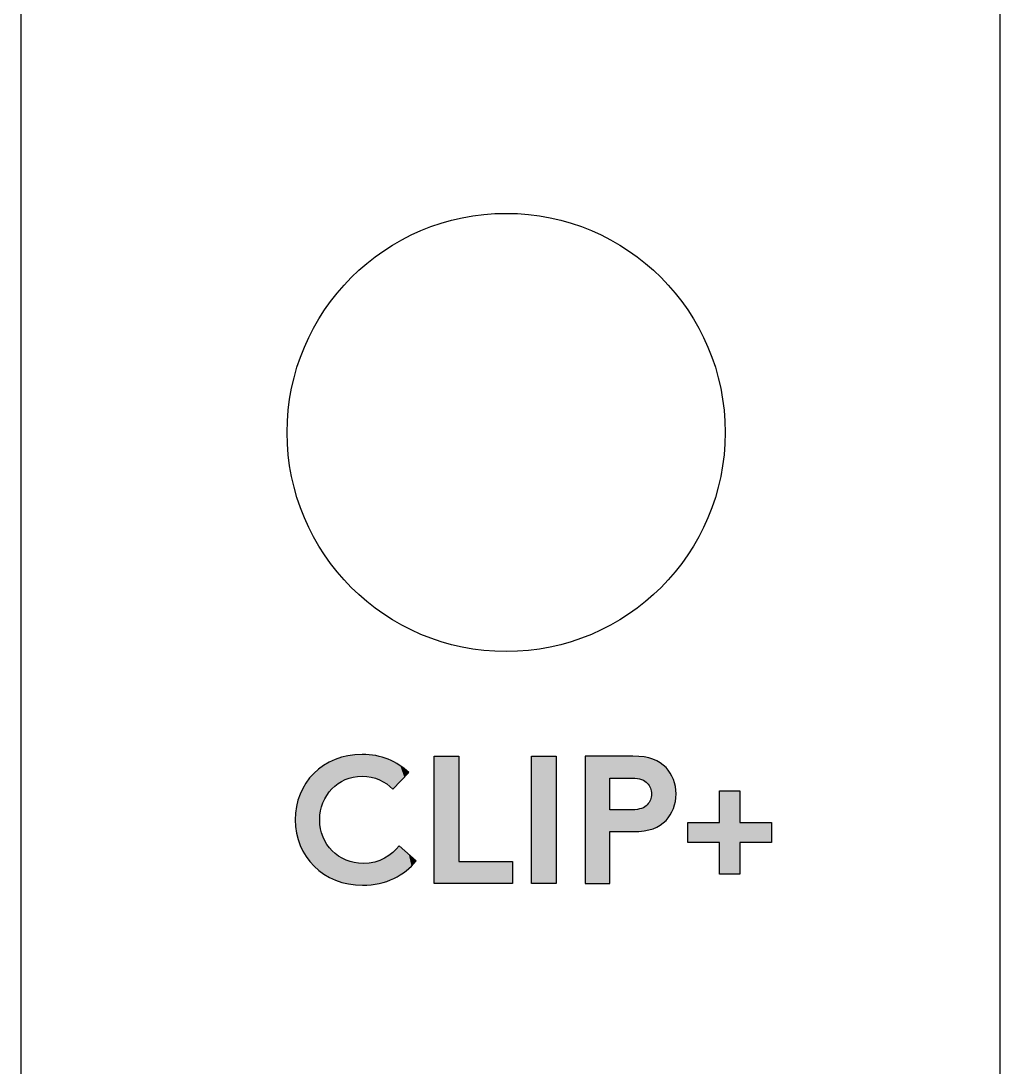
# Model space of a CAD drawing. Extents: x 5 to 21, y -131 to -3.
# Drawn here: x 4.91 to 20.11, y -51.3 to -35.07 of the extents above; entities that cross this region are included whole.
import ezdxf

# ---------------------------------------------------------------- set-up
doc = ezdxf.new("R2010")
doc.units = 0
doc.layers.add('CUT', color=7, linetype='CONTINUOUS')
doc.layers.add('GRAPHICS', color=7, linetype='CONTINUOUS')

# ---------------------------------------------------------------- blocks, each defined once
blk = doc.blocks.new('BLOCK_8')
at = {"layer": 'CUT'}
blk.add_open_spline([(12.439, -44.851), (14.317, -44.851), (15.839, -43.328), (15.839, -41.451), (15.839, -39.573), (14.317, -38.051), (12.439, -38.051), (10.561, -38.051), (9.039, -39.573), (9.039, -41.451), (9.039, -43.328), (10.561, -44.851), (12.439, -44.851)], degree=3, knots=[0, 0, 0, 0, 1, 1, 1, 2, 2, 2, 3, 3, 3, 4, 4, 4, 4], dxfattribs=at)
blk = doc.blocks.new('*U47')
at = {"layer": 'GRAPHICS', "color": 7}
for points in [[(9.654, -47.082), (9.609, -46.615), (9.654, -46.589)], [(9.658, -47.077), (9.654, -46.589), (9.658, -46.587)], [(9.691, -47.035), (9.658, -46.587), (9.691, -46.567)], [(9.695, -47.03), (9.691, -46.567), (9.695, -46.565)], [(9.733, -46.982), (9.695, -46.565), (9.733, -46.548)], [(9.739, -46.977), (9.733, -46.548), (9.739, -46.545)], [(9.783, -46.939), (9.739, -46.545), (9.783, -46.525)], [(9.788, -46.935), (9.783, -46.525), (9.788, -46.523)], [(9.829, -46.9), (9.788, -46.523), (9.829, -46.509)], [(9.838, -46.895), (9.829, -46.509), (9.838, -46.506)], [(9.881, -46.871), (9.838, -46.506), (9.881, -46.491)], [(9.886, -46.868), (9.881, -46.491), (9.886, -46.49)], [(9.941, -46.837), (9.886, -46.49), (9.941, -46.477)], [(9.953, -46.834), (9.941, -46.477), (9.953, -46.474)], [(9.984, -46.824), (9.953, -46.474), (9.984, -46.466)], [(9.989, -46.822), (9.984, -46.466), (9.989, -46.466)], [(10.066, -46.798), (9.989, -46.466), (10.066, -46.455)], [(10.081, -46.797), (10.066, -46.455), (10.081, -46.453)], [(10.092, -46.795), (10.081, -46.453), (10.092, -46.451)], [(10.098, -46.795), (10.092, -46.451), (10.098, -46.451)], [(10.202, -46.784), (10.098, -46.451), (10.202, -46.446)], [(10.202, -46.784), (10.202, -46.446), (10.205, -46.785)], [(10.205, -46.785), (10.202, -46.446), (10.205, -46.446)], [(10.205, -46.785), (10.205, -46.446), (10.211, -46.785)], [(10.211, -46.785), (10.211, -46.446), (10.219, -46.786)], [(10.219, -46.786), (10.219, -46.447), (10.312, -46.796)], [(10.312, -46.796), (10.312, -46.451), (10.313, -46.796)], [(10.313, -46.796), (10.313, -46.451), (10.343, -46.799)], [(10.343, -46.799), (10.343, -46.455), (10.343, -46.8)], [(10.343, -46.8), (10.343, -46.455), (10.398, -46.818)], [(10.398, -46.818), (10.398, -46.463), (10.417, -46.824)], [(10.417, -46.824), (10.417, -46.466), (10.468, -46.841)], [(10.468, -46.841), (10.468, -46.478), (10.47, -46.841)], [(10.47, -46.841), (10.47, -46.479), (10.478, -46.846)], [(10.478, -46.846), (10.478, -46.481), (10.516, -46.867)], [(10.516, -46.867), (10.516, -46.49), (10.551, -46.887)], [(10.551, -46.887), (10.551, -46.502), (10.584, -46.906)], [(10.584, -46.906), (10.584, -46.514), (10.586, -46.907)], [(10.586, -46.907), (10.586, -46.514), (10.609, -46.927)], [(10.609, -46.927), (10.609, -46.522), (10.618, -46.934)], [(10.618, -46.934), (10.618, -46.526), (10.678, -46.984)], [(10.678, -46.984), (10.678, -46.554), (10.682, -46.987)], [(9.454, -48.179), (9.391, -46.81), (9.454, -46.741)], [(9.457, -48.182), (9.454, -46.741), (9.457, -46.738)], [(9.454, -48.179), (9.454, -46.741), (9.457, -48.182)], [(9.526, -48.244), (9.457, -46.738), (9.526, -46.676)], [(9.457, -48.182), (9.457, -46.738), (9.526, -48.244)], [(9.53, -48.247), (9.526, -46.676), (9.53, -46.673)], [(9.526, -48.244), (9.526, -46.676), (9.53, -48.247)], [(9.545, -48.258), (9.53, -46.673), (9.545, -46.662)], [(9.53, -48.247), (9.53, -46.673), (9.545, -48.258)], [(9.558, -47.325), (9.545, -46.662), (9.558, -46.653)], [(9.595, -47.197), (9.558, -46.652), (9.595, -46.625)], [(9.558, -47.323), (9.558, -46.653), (9.558, -46.652)], [(9.597, -47.194), (9.595, -46.625), (9.597, -46.624)], [(9.605, -47.177), (9.597, -46.624), (9.605, -46.618)], [(9.609, -47.169), (9.605, -46.618), (9.609, -46.615)], [(9.331, -48.029), (9.283, -46.972), (9.331, -46.891)], [(9.333, -48.032), (9.331, -46.891), (9.333, -46.888)], [(9.331, -48.029), (9.331, -46.891), (9.333, -48.032)], [(9.389, -48.107), (9.333, -46.888), (9.389, -46.813)], [(9.333, -48.032), (9.333, -46.888), (9.389, -48.107)], [(9.391, -48.11), (9.389, -46.813), (9.391, -46.81)], [(9.389, -48.107), (9.389, -46.813), (9.391, -48.11)], [(9.391, -48.11), (9.391, -46.81), (9.454, -48.179)], [(9.24, -47.857), (9.208, -47.156), (9.24, -47.063)], [(9.241, -47.859), (9.24, -47.063), (9.241, -47.062)], [(9.24, -47.857), (9.24, -47.063), (9.241, -47.859)], [(9.282, -47.945), (9.241, -47.062), (9.282, -46.975)], [(9.241, -47.859), (9.241, -47.062), (9.282, -47.945)], [(9.283, -47.948), (9.282, -46.975), (9.283, -46.972)], [(9.282, -47.945), (9.282, -46.975), (9.283, -47.948)], [(9.283, -47.948), (9.283, -46.972), (9.331, -48.029)], [(9.207, -47.763), (9.184, -47.254), (9.207, -47.157)], [(9.208, -47.766), (9.207, -47.157), (9.208, -47.156)], [(9.207, -47.763), (9.207, -47.157), (9.208, -47.766)], [(9.208, -47.766), (9.208, -47.156), (9.24, -47.857)], [(9.169, -47.565), (9.164, -47.461), (9.169, -47.357)], [(9.184, -47.666), (9.169, -47.356), (9.184, -47.255)], [(9.169, -47.566), (9.169, -47.357), (9.169, -47.356)], [(9.169, -47.566), (9.169, -47.356), (9.184, -47.666)], [(9.169, -47.565), (9.169, -47.357), (9.169, -47.566)], [(9.184, -47.668), (9.184, -47.255), (9.184, -47.254)], [(9.184, -47.668), (9.184, -47.254), (9.207, -47.763)], [(9.184, -47.666), (9.184, -47.255), (9.184, -47.668)], [(9.545, -48.258), (9.545, -47.461), (9.558, -48.267)], [(9.558, -48.267), (9.558, -47.595), (9.558, -48.268)], [(9.558, -48.268), (9.558, -47.601), (9.595, -48.294)], [(9.595, -48.294), (9.595, -47.723), (9.597, -48.296)], [(9.597, -48.296), (9.597, -47.729), (9.605, -48.302)], [(9.605, -48.302), (9.605, -47.745), (9.609, -48.305)], [(9.609, -48.305), (9.609, -47.753), (9.654, -48.331)], [(9.654, -48.331), (9.654, -47.837), (9.658, -48.333)], [(9.658, -48.333), (9.658, -47.844), (9.691, -48.353)], [(9.691, -48.353), (9.691, -47.885), (9.695, -48.355)], [(10.778, -48.326), (10.698, -47.949), (10.778, -47.865)], [(9.695, -48.355), (9.695, -47.89), (9.733, -48.373)], [(9.733, -48.373), (9.733, -47.936), (9.739, -48.376)], [(9.739, -48.376), (9.739, -47.944), (9.783, -48.396)], [(9.783, -48.396), (9.783, -47.98), (9.788, -48.398)], [(9.788, -48.398), (9.788, -47.984), (9.829, -48.412)], [(9.829, -48.412), (9.829, -48.018), (9.838, -48.415)], [(9.838, -48.415), (9.838, -48.025), (9.881, -48.43)], [(9.881, -48.43), (9.881, -48.048), (9.886, -48.432)], [(10.584, -48.416), (10.551, -48.058), (10.584, -48.037)], [(10.586, -48.416), (10.584, -48.037), (10.586, -48.037)], [(10.609, -48.406), (10.586, -48.037), (10.609, -48.022)], [(10.618, -48.403), (10.609, -48.022), (10.618, -48.017)], [(10.678, -48.378), (10.618, -48.017), (10.678, -47.97)], [(10.682, -48.377), (10.678, -47.97), (10.682, -47.966)], [(10.695, -48.371), (10.682, -47.966), (10.695, -47.952)], [(10.698, -48.37), (10.695, -47.952), (10.698, -47.949)], [(9.886, -48.432), (9.886, -48.05), (9.941, -48.445)], [(9.941, -48.445), (9.941, -48.08), (9.953, -48.448)], [(9.953, -48.448), (9.953, -48.086), (9.984, -48.455)], [(9.984, -48.455), (9.984, -48.096), (9.989, -48.456)], [(9.989, -48.456), (9.989, -48.097), (10.066, -48.467)], [(10.066, -48.467), (10.066, -48.121), (10.081, -48.469)], [(10.081, -48.469), (10.081, -48.125), (10.092, -48.471)], [(10.092, -48.471), (10.092, -48.126), (10.098, -48.472)], [(10.098, -48.472), (10.098, -48.127), (10.202, -48.476)], [(10.202, -48.476), (10.202, -48.137), (10.205, -48.477)], [(10.205, -48.477), (10.205, -48.137), (10.211, -48.477)], [(10.312, -48.471), (10.219, -48.138), (10.312, -48.133)], [(10.313, -48.471), (10.312, -48.133), (10.313, -48.133)], [(10.343, -48.47), (10.313, -48.133), (10.343, -48.127)], [(10.398, -48.461), (10.343, -48.127), (10.398, -48.117)], [(10.343, -48.47), (10.343, -48.127), (10.343, -48.127)], [(10.417, -48.458), (10.398, -48.117), (10.417, -48.111)], [(10.468, -48.449), (10.417, -48.111), (10.468, -48.094)], [(10.47, -48.448), (10.468, -48.094), (10.47, -48.094)], [(10.478, -48.446), (10.47, -48.094), (10.478, -48.091)], [(10.516, -48.436), (10.478, -48.091), (10.516, -48.074)], [(10.551, -48.426), (10.516, -48.074), (10.551, -48.058)]]:
    blk.add_solid(points, dxfattribs=at)
at = {"layer": 'GRAPHICS', "color": 7, "extrusion": (0, 0, -1)}
for points in [[(-9.654, -47.082), (-9.654, -46.589), (-9.658, -47.077)], [(-9.658, -47.077), (-9.658, -46.587), (-9.691, -47.035)], [(-9.691, -47.035), (-9.691, -46.567), (-9.695, -47.03)], [(-9.695, -47.03), (-9.695, -46.565), (-9.733, -46.982)], [(-9.733, -46.982), (-9.733, -46.548), (-9.739, -46.977)], [(-9.739, -46.977), (-9.739, -46.545), (-9.783, -46.939)], [(-9.783, -46.939), (-9.783, -46.525), (-9.788, -46.935)], [(-9.788, -46.935), (-9.788, -46.523), (-9.829, -46.9)], [(-9.829, -46.9), (-9.829, -46.509), (-9.838, -46.895)], [(-9.838, -46.895), (-9.838, -46.506), (-9.881, -46.871)], [(-9.881, -46.871), (-9.881, -46.491), (-9.886, -46.868)], [(-9.886, -46.868), (-9.886, -46.49), (-9.941, -46.837)], [(-9.941, -46.837), (-9.941, -46.477), (-9.953, -46.834)], [(-9.953, -46.834), (-9.953, -46.474), (-9.984, -46.824)], [(-9.984, -46.824), (-9.984, -46.466), (-9.989, -46.822)], [(-9.989, -46.822), (-9.989, -46.466), (-10.066, -46.798)], [(-10.066, -46.798), (-10.066, -46.455), (-10.081, -46.797)], [(-10.081, -46.797), (-10.081, -46.453), (-10.092, -46.795)], [(-10.092, -46.795), (-10.092, -46.451), (-10.098, -46.795)], [(-10.098, -46.795), (-10.098, -46.451), (-10.202, -46.784)], [(-10.211, -46.785), (-10.205, -46.446), (-10.211, -46.446)], [(-10.219, -46.786), (-10.211, -46.446), (-10.219, -46.447)], [(-10.312, -46.796), (-10.219, -46.447), (-10.312, -46.451)], [(-10.313, -46.796), (-10.312, -46.451), (-10.313, -46.451)], [(-10.343, -46.799), (-10.313, -46.451), (-10.343, -46.455)], [(-10.343, -46.8), (-10.343, -46.455), (-10.343, -46.455)], [(-10.398, -46.818), (-10.343, -46.455), (-10.398, -46.463)], [(-10.417, -46.824), (-10.398, -46.463), (-10.417, -46.466)], [(-10.468, -46.841), (-10.417, -46.466), (-10.468, -46.478)], [(-10.47, -46.841), (-10.468, -46.478), (-10.47, -46.479)], [(-10.478, -46.846), (-10.47, -46.479), (-10.478, -46.481)], [(-10.516, -46.867), (-10.478, -46.481), (-10.516, -46.49)], [(-10.551, -46.887), (-10.516, -46.49), (-10.551, -46.502)], [(-10.584, -46.906), (-10.551, -46.502), (-10.584, -46.514)], [(-10.586, -46.907), (-10.584, -46.514), (-10.586, -46.514)], [(-10.609, -46.927), (-10.586, -46.514), (-10.609, -46.522)], [(-10.618, -46.934), (-10.609, -46.522), (-10.618, -46.526)], [(-10.678, -46.984), (-10.618, -46.526), (-10.678, -46.554)], [(-10.682, -46.987), (-10.678, -46.554), (-10.682, -46.556)], [(-10.682, -46.987), (-10.682, -46.556), (-10.695, -46.973)], [(-10.695, -46.973), (-10.682, -46.556), (-10.695, -46.562)], [(-10.695, -46.973), (-10.695, -46.562), (-10.698, -46.97)], [(-10.698, -46.97), (-10.695, -46.562), (-10.698, -46.563)], [(-10.698, -46.97), (-10.698, -46.563), (-10.778, -46.886)], [(-10.778, -46.886), (-10.698, -46.563), (-10.778, -46.61)], [(-9.545, -47.461), (-9.545, -46.662), (-9.558, -47.325)], [(-9.558, -47.323), (-9.558, -46.652), (-9.595, -47.197)], [(-9.558, -47.325), (-9.558, -46.653), (-9.558, -47.323)], [(-9.595, -47.197), (-9.595, -46.625), (-9.597, -47.194)], [(-9.597, -47.194), (-9.597, -46.624), (-9.605, -47.177)], [(-9.605, -47.177), (-9.605, -46.618), (-9.609, -47.169)], [(-9.609, -47.169), (-9.609, -46.615), (-9.654, -47.082)], [(-10.778, -46.886), (-10.778, -46.61), (-10.781, -46.883)], [(-10.781, -46.883), (-10.778, -46.61), (-10.781, -46.611)], [(-10.781, -46.883), (-10.781, -46.611), (-10.796, -46.867)], [(-10.796, -46.867), (-10.781, -46.611), (-10.796, -46.622)], [(-10.796, -46.867), (-10.796, -46.622), (-10.857, -46.802)], [(-10.857, -46.802), (-10.796, -46.622), (-10.857, -46.666)], [(-10.857, -46.802), (-10.857, -46.666), (-10.887, -46.77)], [(-10.887, -46.77), (-10.857, -46.666), (-10.887, -46.693)], [(-10.887, -46.77), (-10.887, -46.693), (-10.927, -46.728)], [(-9.558, -48.267), (-9.545, -47.461), (-9.558, -47.595)], [(-9.558, -48.268), (-9.558, -47.595), (-9.558, -47.601)], [(-9.595, -48.294), (-9.558, -47.601), (-9.595, -47.723)], [(-9.597, -48.296), (-9.595, -47.723), (-9.597, -47.729)], [(-9.605, -48.302), (-9.597, -47.729), (-9.605, -47.745)], [(-9.609, -48.305), (-9.605, -47.745), (-9.609, -47.753)], [(-9.654, -48.331), (-9.609, -47.753), (-9.654, -47.837)], [(-9.658, -48.333), (-9.654, -47.837), (-9.658, -47.844)], [(-9.691, -48.353), (-9.658, -47.844), (-9.691, -47.885)], [(-9.695, -48.355), (-9.691, -47.885), (-9.695, -47.89)], [(-10.778, -48.326), (-10.778, -47.865), (-10.781, -48.325)], [(-10.781, -48.325), (-10.778, -47.865), (-10.781, -47.867)], [(-10.781, -48.325), (-10.781, -47.867), (-10.796, -48.316)], [(-10.796, -48.316), (-10.781, -47.867), (-10.796, -47.881)], [(-10.796, -48.316), (-10.796, -47.881), (-10.857, -48.273)], [(-10.857, -48.273), (-10.796, -47.881), (-10.857, -47.936)], [(-9.733, -48.373), (-9.695, -47.89), (-9.733, -47.936)], [(-9.739, -48.376), (-9.733, -47.936), (-9.739, -47.944)], [(-9.783, -48.396), (-9.739, -47.944), (-9.783, -47.98)], [(-9.788, -48.398), (-9.783, -47.98), (-9.788, -47.984)], [(-9.829, -48.412), (-9.788, -47.984), (-9.829, -48.018)], [(-9.838, -48.415), (-9.829, -48.018), (-9.838, -48.025)], [(-9.881, -48.43), (-9.838, -48.025), (-9.881, -48.048)], [(-9.886, -48.432), (-9.881, -48.048), (-9.886, -48.05)], [(-10.584, -48.416), (-10.584, -48.037), (-10.586, -48.416)], [(-10.586, -48.416), (-10.586, -48.037), (-10.609, -48.406)], [(-10.609, -48.406), (-10.609, -48.022), (-10.618, -48.403)], [(-10.618, -48.403), (-10.618, -48.017), (-10.678, -48.378)], [(-10.678, -48.378), (-10.678, -47.97), (-10.682, -48.377)], [(-10.682, -48.377), (-10.682, -47.966), (-10.695, -48.371)], [(-10.695, -48.371), (-10.695, -47.952), (-10.698, -48.37)], [(-10.698, -48.37), (-10.698, -47.949), (-10.778, -48.326)], [(-10.857, -48.273), (-10.857, -47.936), (-10.887, -48.252)], [(-10.887, -48.252), (-10.857, -47.936), (-10.887, -47.962)], [(-10.887, -48.252), (-10.887, -47.962), (-10.927, -48.216)], [(-10.927, -48.216), (-10.887, -47.962), (-10.927, -47.998)], [(-10.927, -48.216), (-10.927, -47.998), (-10.969, -48.179)], [(-10.969, -48.179), (-10.927, -47.998), (-10.969, -48.035)], [(-10.969, -48.179), (-10.969, -48.035), (-11.04, -48.099)], [(-9.941, -48.445), (-9.886, -48.05), (-9.941, -48.08)], [(-9.953, -48.448), (-9.941, -48.08), (-9.953, -48.086)], [(-9.984, -48.455), (-9.953, -48.086), (-9.984, -48.096)], [(-9.989, -48.456), (-9.984, -48.096), (-9.989, -48.097)], [(-10.066, -48.467), (-9.989, -48.097), (-10.066, -48.121)], [(-10.081, -48.469), (-10.066, -48.121), (-10.081, -48.125)], [(-10.092, -48.471), (-10.081, -48.125), (-10.092, -48.126)], [(-10.098, -48.472), (-10.092, -48.126), (-10.098, -48.127)], [(-10.202, -48.476), (-10.098, -48.127), (-10.202, -48.137)], [(-10.205, -48.477), (-10.202, -48.137), (-10.205, -48.137)], [(-10.211, -48.477), (-10.205, -48.137), (-10.211, -48.137)], [(-10.211, -48.477), (-10.211, -48.137), (-10.219, -48.476)], [(-10.219, -48.476), (-10.211, -48.137), (-10.219, -48.138)], [(-10.219, -48.476), (-10.219, -48.138), (-10.312, -48.471)], [(-10.312, -48.471), (-10.312, -48.133), (-10.313, -48.471)], [(-10.313, -48.471), (-10.313, -48.133), (-10.343, -48.47)], [(-10.343, -48.47), (-10.343, -48.127), (-10.343, -48.47)], [(-10.343, -48.47), (-10.343, -48.127), (-10.398, -48.461)], [(-10.398, -48.461), (-10.398, -48.117), (-10.417, -48.458)], [(-10.417, -48.458), (-10.417, -48.111), (-10.468, -48.449)], [(-10.468, -48.449), (-10.468, -48.094), (-10.47, -48.448)], [(-10.47, -48.448), (-10.47, -48.094), (-10.478, -48.446)], [(-10.478, -48.446), (-10.478, -48.091), (-10.516, -48.436)], [(-10.516, -48.436), (-10.516, -48.074), (-10.551, -48.426)], [(-10.551, -48.426), (-10.551, -48.058), (-10.584, -48.416)]]:
    blk.add_solid(points, dxfattribs=at)
blk = doc.blocks.new('*U48')
at = {"layer": 'GRAPHICS', "color": 7, "extrusion": (0, 0, -1)}
for points in [[(-11.323, -48.449), (-11.323, -46.474), (-11.704, -48.449)], [(-11.704, -48.449), (-11.323, -46.474), (-11.704, -46.474)]]:
    blk.add_solid(points, dxfattribs=at)
at = {"layer": 'GRAPHICS', "color": 7}
for points in [[(11.704, -48.449), (11.704, -48.11), (12.536, -48.449)], [(12.536, -48.449), (11.704, -48.11), (12.536, -48.11)]]:
    blk.add_solid(points, dxfattribs=at)
blk = doc.blocks.new('*U49')
at = {"layer": 'GRAPHICS', "color": 7, "extrusion": (0, 0, -1)}
for points in [[(-12.833, -48.449), (-12.833, -46.474), (-13.214, -48.449)], [(-13.214, -48.449), (-12.833, -46.474), (-13.214, -46.474)]]:
    blk.add_solid(points, dxfattribs=at)
blk = doc.blocks.new('*U50')
at = {"layer": 'GRAPHICS', "color": 7, "extrusion": (0, 0, -1)}
for points in [[(-13.665, -48.449), (-13.665, -46.474), (-14.046, -48.449)], [(-14.046, -48.449), (-13.665, -46.474), (-14.046, -46.474)], [(-14.407, -46.813), (-14.39, -46.474), (-14.407, -46.474)], [(-14.436, -46.814), (-14.407, -46.474), (-14.436, -46.476)], [(-14.476, -46.818), (-14.436, -46.476), (-14.476, -46.479)], [(-14.511, -46.825), (-14.476, -46.479), (-14.511, -46.481)], [(-14.542, -46.834), (-14.511, -46.481), (-14.542, -46.483)], [(-14.568, -46.846), (-14.542, -46.483), (-14.568, -46.485)], [(-14.579, -46.852), (-14.568, -46.485), (-14.579, -46.486)], [(-14.579, -46.852), (-14.579, -46.486), (-14.579, -46.486)], [(-14.592, -46.859), (-14.579, -46.486), (-14.592, -46.489)], [(-14.612, -46.874), (-14.592, -46.489), (-14.612, -46.494)], [(-14.63, -46.892), (-14.612, -46.494), (-14.63, -46.498)], [(-14.658, -46.928), (-14.63, -46.498), (-14.658, -46.505)], [(-14.678, -46.969), (-14.658, -46.505), (-14.678, -46.51)], [(-14.691, -47.013), (-14.678, -46.51), (-14.691, -46.513)], [(-14.695, -47.061), (-14.691, -46.513), (-14.695, -46.514)], [(-14.695, -47.605), (-14.695, -46.514), (-14.718, -47.6)], [(-14.718, -47.6), (-14.695, -46.514), (-14.718, -46.52)], [(-14.718, -47.6), (-14.718, -46.52), (-14.719, -47.6)], [(-14.719, -47.6), (-14.718, -46.52), (-14.719, -46.52)], [(-14.719, -47.6), (-14.719, -46.52), (-14.83, -47.545)], [(-14.83, -47.545), (-14.719, -46.52), (-14.83, -46.575)], [(-14.83, -47.545), (-14.83, -46.575), (-14.831, -47.545)], [(-14.831, -47.545), (-14.83, -46.575), (-14.831, -46.576)], [(-14.831, -47.545), (-14.831, -46.576), (-14.921, -47.47)], [(-14.921, -47.47), (-14.831, -46.576), (-14.921, -46.652)], [(-14.921, -47.47), (-14.921, -46.652), (-14.986, -47.385)], [(-14.986, -47.385), (-14.921, -46.652), (-14.986, -46.737)], [(-14.986, -47.385), (-14.986, -46.737), (-15.035, -47.285)], [(-15.035, -47.285), (-14.986, -46.737), (-15.035, -46.836)], [(-15.035, -47.285), (-15.035, -46.836), (-15.065, -47.176)], [(-15.065, -47.176), (-15.035, -46.836), (-15.065, -46.946)], [(-15.065, -47.176), (-15.065, -46.946), (-15.076, -47.061)], [(-14.63, -47.621), (-14.63, -47.227), (-14.658, -47.614)], [(-14.658, -47.614), (-14.658, -47.191), (-14.678, -47.609)], [(-14.678, -47.609), (-14.678, -47.151), (-14.691, -47.606)], [(-14.691, -47.606), (-14.691, -47.108), (-14.695, -47.605)], [(-14.39, -47.645), (-14.39, -47.306), (-14.407, -47.645)], [(-14.407, -47.645), (-14.407, -47.306), (-14.436, -47.643)], [(-14.436, -47.643), (-14.436, -47.305), (-14.476, -47.64)], [(-14.476, -47.64), (-14.476, -47.301), (-14.511, -47.638)], [(-14.511, -47.638), (-14.511, -47.294), (-14.542, -47.636)], [(-14.542, -47.636), (-14.542, -47.285), (-14.568, -47.634)], [(-14.568, -47.634), (-14.568, -47.273), (-14.579, -47.633)], [(-14.579, -47.633), (-14.579, -47.267), (-14.579, -47.633)], [(-14.579, -47.633), (-14.579, -47.267), (-14.592, -47.63)], [(-14.592, -47.63), (-14.592, -47.26), (-14.612, -47.625)], [(-14.612, -47.625), (-14.612, -47.244), (-14.63, -47.621)]]:
    blk.add_solid(points, dxfattribs=at)
at = {"layer": 'GRAPHICS', "color": 7}
for points in [[(14.046, -46.813), (14.046, -46.474), (14.39, -46.813)], [(14.39, -46.813), (14.046, -46.474), (14.39, -46.474)], [(14.39, -46.813), (14.39, -46.474), (14.407, -46.813)], [(14.407, -46.813), (14.407, -46.474), (14.436, -46.814)], [(14.436, -46.814), (14.436, -46.476), (14.476, -46.818)], [(14.476, -46.818), (14.476, -46.479), (14.511, -46.825)], [(14.511, -46.825), (14.511, -46.481), (14.542, -46.834)], [(14.542, -46.834), (14.542, -46.483), (14.568, -46.846)], [(14.568, -46.846), (14.568, -46.485), (14.579, -46.852)], [(14.579, -46.852), (14.579, -46.486), (14.579, -46.852)], [(14.579, -46.852), (14.579, -46.486), (14.592, -46.859)], [(14.592, -46.859), (14.592, -46.489), (14.612, -46.874)], [(14.612, -46.874), (14.612, -46.494), (14.63, -46.892)], [(14.63, -46.892), (14.63, -46.498), (14.658, -46.928)], [(14.658, -46.928), (14.658, -46.505), (14.678, -46.969)], [(14.678, -46.969), (14.678, -46.51), (14.691, -47.013)], [(14.691, -47.013), (14.691, -46.513), (14.695, -47.061)], [(14.695, -47.605), (14.691, -47.108), (14.695, -47.061)], [(14.63, -47.621), (14.612, -47.244), (14.63, -47.227)], [(14.658, -47.614), (14.63, -47.227), (14.658, -47.191)], [(14.678, -47.609), (14.658, -47.191), (14.678, -47.151)], [(14.691, -47.606), (14.678, -47.151), (14.691, -47.108)], [(14.046, -47.645), (14.046, -47.306), (14.39, -47.645)], [(14.39, -47.645), (14.046, -47.306), (14.39, -47.306)], [(14.407, -47.645), (14.39, -47.306), (14.407, -47.306)], [(14.436, -47.643), (14.407, -47.306), (14.436, -47.305)], [(14.476, -47.64), (14.436, -47.305), (14.476, -47.301)], [(14.511, -47.638), (14.476, -47.301), (14.511, -47.294)], [(14.542, -47.636), (14.511, -47.294), (14.542, -47.285)], [(14.568, -47.634), (14.542, -47.285), (14.568, -47.273)], [(14.579, -47.633), (14.568, -47.273), (14.579, -47.267)], [(14.592, -47.63), (14.579, -47.267), (14.592, -47.26)], [(14.579, -47.633), (14.579, -47.267), (14.579, -47.267)], [(14.612, -47.625), (14.592, -47.26), (14.612, -47.244)]]:
    blk.add_solid(points, dxfattribs=at)
blk = doc.blocks.new('*U51')
at = {"layer": 'GRAPHICS', "color": 7, "extrusion": (0, 0, -1)}
for points in [[(-15.753, -48.307), (-15.753, -47.01), (-16.064, -48.307)], [(-16.064, -48.307), (-15.753, -47.01), (-16.064, -47.01)]]:
    blk.add_solid(points, dxfattribs=at)
at = {"layer": 'GRAPHICS', "color": 7}
for points in [[(15.26, -47.814), (15.26, -47.504), (15.753, -47.814)], [(15.753, -47.814), (15.26, -47.504), (15.753, -47.504)], [(16.064, -47.814), (16.064, -47.504), (16.557, -47.814)], [(16.557, -47.814), (16.064, -47.504), (16.557, -47.504)]]:
    blk.add_solid(points, dxfattribs=at)
blk = doc.blocks.new('BLOCK_14')
at = {"layer": 'GRAPHICS'}
for points in [[(11.323, -46.474), (11.704, -46.474), (11.704, -48.11), (12.536, -48.11), (12.536, -48.449), (11.323, -48.449), (11.323, -46.474)], [(12.833, -46.474), (13.214, -46.474), (13.214, -48.449), (12.833, -48.449), (12.833, -46.474)], [(15.753, -47.504), (15.753, -47.01), (16.064, -47.01), (16.064, -47.504), (16.557, -47.504), (16.557, -47.814), (16.064, -47.814), (16.064, -48.307), (15.753, -48.307), (15.753, -47.814), (15.26, -47.814), (15.26, -47.504), (15.753, -47.504)]]:
    blk.add_lwpolyline(points, dxfattribs=at)
for points, knots in [([(9.545, -47.461), (9.545, -47.845), (9.838, -48.138), (10.219, -48.138), (10.476, -48.138), (10.662, -48.014), (10.778, -47.865), (10.778, -47.865), (11.04, -48.099), (11.04, -48.099), (10.865, -48.322), (10.572, -48.477), (10.211, -48.477), (9.596, -48.477), (9.164, -48.028), (9.164, -47.461), (9.164, -46.894), (9.59, -46.446), (10.205, -46.446), (10.498, -46.446), (10.749, -46.556), (10.927, -46.728), (10.927, -46.728), (10.682, -46.987), (10.682, -46.987), (10.563, -46.869), (10.397, -46.784), (10.202, -46.784), (9.827, -46.784), (9.545, -47.086), (9.545, -47.461)], [0, 0, 0, 0, 1, 1, 1, 2, 2, 2, 3, 3, 3, 4, 4, 4, 5, 5, 5, 6, 6, 6, 7, 7, 7, 8, 8, 8, 9, 9, 9, 10, 10, 10, 10]), ([(14.046, -47.645), (14.046, -47.645), (14.046, -48.449), (14.046, -48.449), (14.046, -48.449), (13.665, -48.449), (13.665, -48.449), (13.665, -48.449), (13.665, -46.474), (13.665, -46.474), (13.665, -46.474), (14.407, -46.474), (14.407, -46.474), (14.661, -46.474), (14.81, -46.536), (14.921, -46.652), (15.019, -46.753), (15.076, -46.906), (15.076, -47.061), (15.076, -47.216), (15.019, -47.368), (14.921, -47.47), (14.813, -47.583), (14.661, -47.645), (14.407, -47.645), (14.407, -47.645), (14.046, -47.645), (14.046, -47.645)], [0, 0, 0, 0, 1, 1, 1, 2, 2, 2, 3, 3, 3, 4, 4, 4, 5, 5, 5, 6, 6, 6, 7, 7, 7, 8, 8, 8, 9, 9, 9, 9]), ([(14.39, -47.306), (14.52, -47.306), (14.585, -47.275), (14.63, -47.227), (14.672, -47.182), (14.695, -47.126), (14.695, -47.061), (14.695, -46.996), (14.672, -46.937), (14.63, -46.892), (14.585, -46.844), (14.52, -46.813), (14.39, -46.813), (14.39, -46.813), (14.046, -46.813), (14.046, -46.813), (14.046, -46.813), (14.046, -47.306), (14.046, -47.306), (14.046, -47.306), (14.39, -47.306), (14.39, -47.306)], [0, 0, 0, 0, 1, 1, 1, 2, 2, 2, 3, 3, 3, 4, 4, 4, 5, 5, 5, 6, 6, 6, 7, 7, 7, 7])]:
    blk.add_open_spline(points, degree=3, knots=knots, dxfattribs=at)
at = {"layer": 'GRAPHICS', "color": 7}
for name in ['*U47', '*U48', '*U49', '*U50', '*U51']:
    blk.add_blockref(name, (0, 0), dxfattribs=at)

msp = doc.modelspace()

# ---------------------------------------------------------------- linework, layer by layer
at = {"layer": 'CUT'}
msp.add_lwpolyline([(4.907, -2.599), (4.907, -131.099), (20.106, -131.099), (20.106, -2.599), (4.907, -2.599)], dxfattribs=at)

# ---------------------------------------------------------------- block references
msp.add_blockref('BLOCK_8', (0, 0), dxfattribs=at)
at = {"layer": 'GRAPHICS'}
msp.add_blockref('BLOCK_14', (0, 0), dxfattribs=at)

doc.saveas('drawing.dxf')
